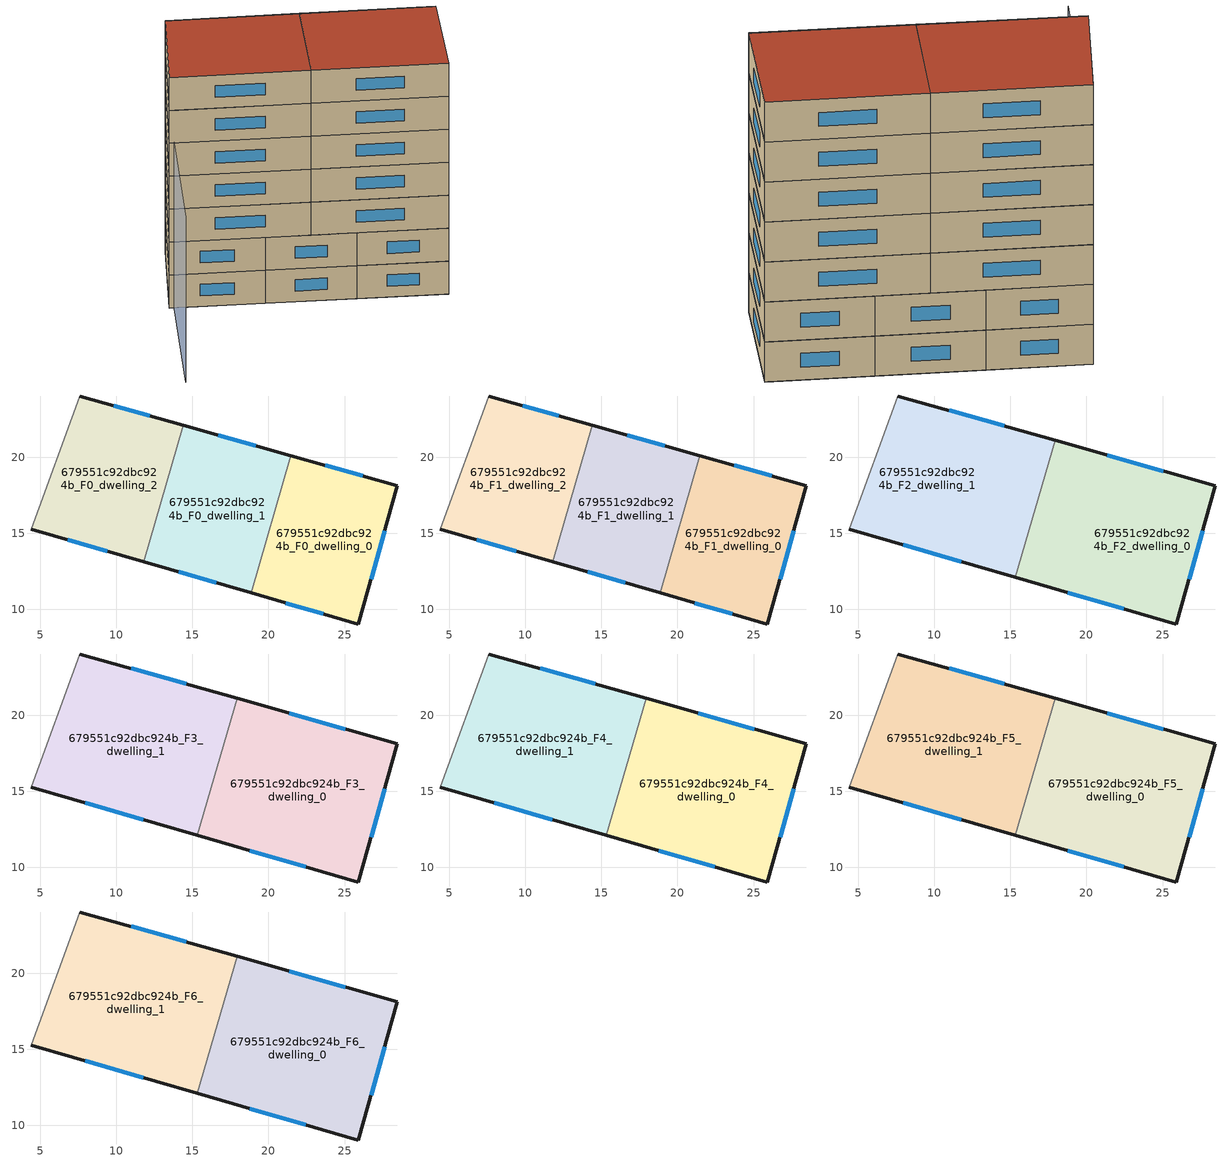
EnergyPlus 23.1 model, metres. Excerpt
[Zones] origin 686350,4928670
679551c92dbc924b_F0_dwelling_0
 floor ground (EU_floor_Construction): 25.91,9.03 28.48,18.12 21.47,20.1 18.86,11.07 z0
 wall outside (EU_wall_Construction): 21.47,20.1 28.48,18.12 25.91,9.03 18.86,11.07 z0:3
 wall to 679551c92dbc924b_F0_dwelling_1 (EU_wall_Construction): 18.86,11.07 21.47,20.1 z0:3
 window (EU_Window_Construction): 23.75,19.46 26.2,18.76 / 27.64,15.16 26.74,11.99 / 23.61,9.69 21.15,10.41 z0.98:2.02
679551c92dbc924b_F0_dwelling_1
 floor ground (EU_floor_Construction): 18.86,11.07 21.47,20.1 14.4,22.1 11.8,13.12 z0
 wall outside (EU_wall_Construction): 14.4,22.1 21.47,20.1 / 18.86,11.07 11.8,13.12 z0:3
 wall to 679551c92dbc924b_F0_dwelling_2 (EU_wall_Construction): 11.8,13.12 14.4,22.1 z0:3
 window (EU_Window_Construction): 16.7,21.45 19.17,20.75 / 16.56,11.74 14.09,12.45 z0.98:2.02
679551c92dbc924b_F0_dwelling_2
 floor ground (EU_floor_Construction): 11.8,13.12 14.4,22.1 7.61,24.02 4.4,15.26 z0
 wall outside (EU_wall_Construction): 7.61,24.02 14.4,22.1 / 11.8,13.12 4.4,15.26 z0:3
 wall adiabatic (EU_wall_Construction): 4.4,15.26 7.61,24.02 z0:3
 window (EU_Window_Construction): 9.82,23.39 12.19,22.72 / 9.39,13.81 6.8,14.56 z0.98:2.02
679551c92dbc924b_F1_dwelling_0
 floor to 679551c92dbc924b_F0_dwelling_0 (EU_floor_Construction): 25.91,9.03 28.48,18.12 21.47,20.1 18.86,11.07 z3
 wall outside (EU_wall_Construction): 21.47,20.1 28.48,18.12 25.91,9.03 18.86,11.07 z3:6
 wall to 679551c92dbc924b_F1_dwelling_1 (EU_wall_Construction): 18.86,11.07 21.47,20.1 z3:6
 window (EU_Window_Construction): 23.75,19.46 26.2,18.76 / 27.64,15.16 26.74,11.99 / 23.61,9.69 21.15,10.41 z3.98:5.02
679551c92dbc924b_F1_dwelling_1
 floor to 679551c92dbc924b_F0_dwelling_1 (EU_floor_Construction): 18.86,11.07 21.47,20.1 14.4,22.1 11.8,13.12 z3
 wall outside (EU_wall_Construction): 14.4,22.1 21.47,20.1 / 18.86,11.07 11.8,13.12 z3:6
 wall to 679551c92dbc924b_F1_dwelling_2 (EU_wall_Construction): 11.8,13.12 14.4,22.1 z3:6
 window (EU_Window_Construction): 16.7,21.45 19.17,20.75 / 16.56,11.74 14.09,12.45 z3.98:5.02
679551c92dbc924b_F1_dwelling_2
 floor to 679551c92dbc924b_F0_dwelling_2 (EU_floor_Construction): 11.8,13.12 14.4,22.1 7.61,24.02 4.4,15.26 z3
 wall outside (EU_wall_Construction): 7.61,24.02 14.4,22.1 / 11.8,13.12 4.4,15.26 z3:6
 wall adiabatic (EU_wall_Construction): 4.4,15.26 7.61,24.02 z3:6
 window (EU_Window_Construction): 9.82,23.39 12.19,22.72 / 9.39,13.81 6.8,14.56 z3.98:5.02
679551c92dbc924b_F2_dwelling_0
 floor to 679551c92dbc924b_F1_dwelling_0 (EU_floor_Construction): 25.91,9.03 28.48,18.12 21.47,20.1 18.86,11.07 z6
 floor to 679551c92dbc924b_F1_dwelling_1 (EU_floor_Construction): 18.86,11.07 21.47,20.1 17.94,21.1 15.33,12.09 z6
 wall outside (EU_wall_Construction): 17.94,21.1 28.48,18.12 25.91,9.03 15.33,12.09 z6:9
 wall to 679551c92dbc924b_F2_dwelling_1 (EU_wall_Construction): 15.33,12.09 17.94,21.1 z6:9
 window (EU_Window_Construction): 22.47,10.03 18.77,11.1 / 21.37,20.13 25.05,19.09 / 27.64,15.16 26.74,11.99 z6.98:8.02
679551c92dbc924b_F2_dwelling_1
 floor to 679551c92dbc924b_F1_dwelling_1 (EU_floor_Construction): 15.33,12.09 17.94,21.1 14.4,22.1 11.8,13.12 z6
 floor to 679551c92dbc924b_F1_dwelling_2 (EU_floor_Construction): 11.8,13.12 14.4,22.1 7.61,24.02 4.4,15.26 z6
 wall outside (EU_wall_Construction): 7.61,24.02 17.94,21.1 / 15.33,12.09 4.4,15.26 z6:9
 wall adiabatic (EU_wall_Construction): 4.4,15.26 7.61,24.02 z6:9
 window (EU_Window_Construction): 10.97,23.07 14.58,22.05 / 11.78,13.12 7.95,14.23 z6.98:8.02
679551c92dbc924b_F3_dwelling_0
 floor to 679551c92dbc924b_F2_dwelling_0 (EU_floor_Construction): 25.91,9.03 28.48,18.12 17.94,21.1 15.33,12.09 z9
 wall outside (EU_wall_Construction): 17.94,21.1 28.48,18.12 25.91,9.03 15.33,12.09 z9:12
 wall to 679551c92dbc924b_F3_dwelling_1 (EU_wall_Construction): 15.33,12.09 17.94,21.1 z9:12
 window (EU_Window_Construction): 22.47,10.03 18.77,11.1 / 21.37,20.13 25.05,19.09 / 27.64,15.16 26.74,11.99 z9.98:11.02
679551c92dbc924b_F3_dwelling_1
 floor to 679551c92dbc924b_F2_dwelling_1 (EU_floor_Construction): 15.33,12.09 17.94,21.1 7.61,24.02 4.4,15.26 z9
 wall outside (EU_wall_Construction): 7.61,24.02 17.94,21.1 / 15.33,12.09 4.4,15.26 z9:12
 wall adiabatic (EU_wall_Construction): 4.4,15.26 7.61,24.02 z9:12
 window (EU_Window_Construction): 10.97,23.07 14.58,22.05 / 11.78,13.12 7.95,14.23 z9.98:11.02
679551c92dbc924b_F4_dwelling_0
 floor to 679551c92dbc924b_F3_dwelling_0 (EU_floor_Construction): 25.91,9.03 28.48,18.12 17.94,21.1 15.33,12.09 z12
 wall outside (EU_wall_Construction): 17.94,21.1 28.48,18.12 25.91,9.03 15.33,12.09 z12:15
 wall to 679551c92dbc924b_F4_dwelling_1 (EU_wall_Construction): 15.33,12.09 17.94,21.1 z12:15
 window (EU_Window_Construction): 22.47,10.03 18.77,11.1 / 21.37,20.13 25.05,19.09 / 27.64,15.16 26.74,11.99 z12.98:14.02
679551c92dbc924b_F4_dwelling_1
 floor to 679551c92dbc924b_F3_dwelling_1 (EU_floor_Construction): 15.33,12.09 17.94,21.1 7.61,24.02 4.4,15.26 z12
 wall outside (EU_wall_Construction): 7.61,24.02 17.94,21.1 / 15.33,12.09 4.4,15.26 z12:15
 wall adiabatic (EU_wall_Construction): 4.4,15.26 7.61,24.02 z12:15
 window (EU_Window_Construction): 10.97,23.07 14.58,22.05 / 11.78,13.12 7.95,14.23 z12.98:14.02
679551c92dbc924b_F5_dwelling_0
 floor to 679551c92dbc924b_F4_dwelling_0 (EU_floor_Construction): 25.91,9.03 28.48,18.12 17.94,21.1 15.33,12.09 z15
 wall outside (EU_wall_Construction): 17.94,21.1 28.48,18.12 25.91,9.03 15.33,12.09 z15:18
 wall to 679551c92dbc924b_F5_dwelling_1 (EU_wall_Construction): 15.33,12.09 17.94,21.1 z15:18
 window (EU_Window_Construction): 22.47,10.03 18.77,11.1 / 21.37,20.13 25.05,19.09 / 27.64,15.16 26.74,11.99 z15.98:17.02
679551c92dbc924b_F5_dwelling_1
 floor to 679551c92dbc924b_F4_dwelling_1 (EU_floor_Construction): 15.33,12.09 17.94,21.1 7.61,24.02 4.4,15.26 z15
 wall outside (EU_wall_Construction): 7.61,24.02 17.94,21.1 / 15.33,12.09 4.4,15.26 z15:18
 wall adiabatic (EU_wall_Construction): 4.4,15.26 7.61,24.02 z15:18
 window (EU_Window_Construction): 10.97,23.07 14.58,22.05 / 11.78,13.12 7.95,14.23 z15.98:17.02
679551c92dbc924b_F6_dwelling_0
 floor to 679551c92dbc924b_F5_dwelling_0 (EU_floor_Construction): 25.91,9.03 28.48,18.12 17.94,21.1 15.33,12.09 z18
 wall outside (EU_wall_Construction): 17.94,21.1 28.48,18.12 25.91,9.03 15.33,12.09 z18:21
 wall to 679551c92dbc924b_F6_dwelling_1 (EU_wall_Construction): 15.33,12.09 17.94,21.1 z18:21
 window (EU_Window_Construction): 22.47,10.03 18.77,11.1 / 21.37,20.13 25.05,19.09 / 27.64,15.16 26.74,11.99 z18.98:20.02
 roof outside (EU_roof_Construction): 28.48,18.12 25.91,9.03 15.33,12.09 17.94,21.1 z21
679551c92dbc924b_F6_dwelling_1
 floor to 679551c92dbc924b_F5_dwelling_1 (EU_floor_Construction): 15.33,12.09 17.94,21.1 7.61,24.02 4.4,15.26 z18
 wall outside (EU_wall_Construction): 7.61,24.02 17.94,21.1 / 15.33,12.09 4.4,15.26 z18:21
 wall adiabatic (EU_wall_Construction): 4.4,15.26 7.61,24.02 z18:21
 window (EU_Window_Construction): 10.97,23.07 14.58,22.05 / 11.78,13.12 7.95,14.23 z18.98:20.02
 roof outside (EU_roof_Construction): 17.94,21.1 15.33,12.09 4.4,15.26 7.61,24.02 z21
shading: 7.61,24.02 1.09,3.58 z0:15
[Building]
EU S2 Campaign: North Axis=0; Terrain=City; Solar Distribution=FullExterior
[Site:Location]
Bologna: Latitude=44.5; Longitude=11.25; Time Zone=1; Elevation=37
[SizingPeriod:WeatherFileDays]
AnnualSizingPeriod: Begin Month=1; Begin Day of Month=1; End Month=12; End Day of Month=31; Day of Week for Start Day=Monday; Use Weather File Daylight Saving Period=No; Use Weather File Rain and Snow Indicators=No
[MATERIAL]
EU_InternalMass_Material: Roughness=MediumRough; Thickness=0.1; Conductivity=1; Density=1800; Specific Heat=900; Thermal Absorptance=0.9; Solar Absorptance=0.7; Visible Absorptance=0.7
[MATERIAL:NOMASS] Roughness=MediumRough; Thermal Absorptance=0.9; Solar Absorptance=0.7; Visible Absorptance=0.7
Name | Thermal Resistance
EU_wall_NoMass | 0.905828
EU_roof_NoMass | 0.37593
EU_floor_NoMass | 0.67114
[WINDOWMATERIAL:SIMPLEGLAZINGSYSTEM]
EU_Window_SimpleGlazing: UFactor=4.52486; Solar Heat Gain Coefficient=0.85; Visible Transmittance=0.85
[CONSTRUCTION]
EU_wall_Construction: EU_wall_NoMass
EU_roof_Construction: EU_roof_NoMass
EU_floor_Construction: EU_floor_NoMass
EU_InternalMass_Construction: EU_InternalMass_Material
EU_Window_Construction: EU_Window_SimpleGlazing
[ZONE] Type=1; Multiplier=1; Ceiling Height=autocalculate; Floor Area=autocalculate; Part of Total Floor Area=Yes
Name | Volume
679551c92dbc924b_F0_dwelling_0 | 206.627
679551c92dbc924b_F1_dwelling_0 | 206.628
679551c92dbc924b_F2_dwelling_0 | 309.948
679551c92dbc924b_F3_dwelling_0; 679551c92dbc924b_F4_dwelling_0; 679551c92dbc924b_F5_dwelling_0; 679551c92dbc924b_F6_dwelling_0 | 309.949
679551c92dbc924b_F0_dwelling_1 | 206.644
679551c92dbc924b_F1_dwelling_1 | 206.643
679551c92dbc924b_F2_dwelling_1 | 309.943
679551c92dbc924b_F3_dwelling_1; 679551c92dbc924b_F4_dwelling_1; 679551c92dbc924b_F5_dwelling_1; 679551c92dbc924b_F6_dwelling_1 | 309.955
679551c92dbc924b_F0_dwelling_2; 679551c92dbc924b_F1_dwelling_2 | 206.635
[INTERNALMASS] Construction=EU_InternalMass_Construction
Name | Zone or ZoneList | Surface Area
679551c92dbc924b_F0_dwelling_0_EU_InternalMass | 679551c92dbc924b_F0_dwelling_0 | 68.8756
679551c92dbc924b_F0_dwelling_1_EU_InternalMass | 679551c92dbc924b_F0_dwelling_1 | 68.8812
679551c92dbc924b_F0_dwelling_2_EU_InternalMass | 679551c92dbc924b_F0_dwelling_2 | 68.8781
679551c92dbc924b_F1_dwelling_0_EU_InternalMass | 679551c92dbc924b_F1_dwelling_0 | 68.8756
679551c92dbc924b_F1_dwelling_1_EU_InternalMass | 679551c92dbc924b_F1_dwelling_1 | 68.8812
679551c92dbc924b_F1_dwelling_2_EU_InternalMass | 679551c92dbc924b_F1_dwelling_2 | 68.8781
679551c92dbc924b_F2_dwelling_0_EU_InternalMass | 679551c92dbc924b_F2_dwelling_0 | 103.315
679551c92dbc924b_F2_dwelling_1_EU_InternalMass | 679551c92dbc924b_F2_dwelling_1 | 103.318
679551c92dbc924b_F3_dwelling_0_EU_InternalMass | 679551c92dbc924b_F3_dwelling_0 | 103.315
679551c92dbc924b_F3_dwelling_1_EU_InternalMass | 679551c92dbc924b_F3_dwelling_1 | 103.318
679551c92dbc924b_F4_dwelling_0_EU_InternalMass | 679551c92dbc924b_F4_dwelling_0 | 103.315
679551c92dbc924b_F4_dwelling_1_EU_InternalMass | 679551c92dbc924b_F4_dwelling_1 | 103.318
679551c92dbc924b_F5_dwelling_0_EU_InternalMass | 679551c92dbc924b_F5_dwelling_0 | 103.315
679551c92dbc924b_F5_dwelling_1_EU_InternalMass | 679551c92dbc924b_F5_dwelling_1 | 103.318
679551c92dbc924b_F6_dwelling_0_EU_InternalMass | 679551c92dbc924b_F6_dwelling_0 | 103.315
679551c92dbc924b_F6_dwelling_1_EU_InternalMass | 679551c92dbc924b_F6_dwelling_1 | 103.318
[OTHEREQUIPMENT] Fuel Type=Electricity; Design Level Calculation Method=Watts/Area; Power per Zone Floor Area=1; Fraction Latent=0; Fraction Radiant=0; Fraction Lost=0; Carbon Dioxide Generation Rate=0; EndUse Subcategory=EU_Step8_InternalGains
Name | Zone or ZoneList or Space or SpaceList | Schedule
EU_Step8_InternalGain_679551c92dbc924b_F0_dwelling_0_f000 | 679551c92dbc924b_F0_dwelling_0 | EU_Step8_GainSchedule_679551c92dbc924b_F0_dwelling_0_f000
EU_Step8_InternalGain_679551c92dbc924b_F0_dwelling_1_f000 | 679551c92dbc924b_F0_dwelling_1 | EU_Step8_GainSchedule_679551c92dbc924b_F0_dwelling_1_f000
EU_Step8_InternalGain_679551c92dbc924b_F0_dwelling_2_f000 | 679551c92dbc924b_F0_dwelling_2 | EU_Step8_GainSchedule_679551c92dbc924b_F0_dwelling_2_f000
EU_Step8_InternalGain_679551c92dbc924b_F1_dwelling_0_f000 | 679551c92dbc924b_F1_dwelling_0 | EU_Step8_GainSchedule_679551c92dbc924b_F1_dwelling_0_f000
EU_Step8_InternalGain_679551c92dbc924b_F1_dwelling_1_f000 | 679551c92dbc924b_F1_dwelling_1 | EU_Step8_GainSchedule_679551c92dbc924b_F1_dwelling_1_f000
EU_Step8_InternalGain_679551c92dbc924b_F1_dwelling_2_f000 | 679551c92dbc924b_F1_dwelling_2 | EU_Step8_GainSchedule_679551c92dbc924b_F1_dwelling_2_f000
EU_Step8_InternalGain_679551c92dbc924b_F2_dwelling_0_f000 | 679551c92dbc924b_F2_dwelling_0 | EU_Step8_GainSchedule_679551c92dbc924b_F2_dwelling_0_f000
EU_Step8_InternalGain_679551c92dbc924b_F2_dwelling_1_f000 | 679551c92dbc924b_F2_dwelling_1 | EU_Step8_GainSchedule_679551c92dbc924b_F2_dwelling_1_f000
EU_Step8_InternalGain_679551c92dbc924b_F3_dwelling_0_f000 | 679551c92dbc924b_F3_dwelling_0 | EU_Step8_GainSchedule_679551c92dbc924b_F3_dwelling_0_f000
EU_Step8_InternalGain_679551c92dbc924b_F3_dwelling_1_f000 | 679551c92dbc924b_F3_dwelling_1 | EU_Step8_GainSchedule_679551c92dbc924b_F3_dwelling_1_f000
EU_Step8_InternalGain_679551c92dbc924b_F4_dwelling_0_f000 | 679551c92dbc924b_F4_dwelling_0 | EU_Step8_GainSchedule_679551c92dbc924b_F4_dwelling_0_f000
EU_Step8_InternalGain_679551c92dbc924b_F4_dwelling_1_f000 | 679551c92dbc924b_F4_dwelling_1 | EU_Step8_GainSchedule_679551c92dbc924b_F4_dwelling_1_f000
EU_Step8_InternalGain_679551c92dbc924b_F5_dwelling_0_f000 | 679551c92dbc924b_F5_dwelling_0 | EU_Step8_GainSchedule_679551c92dbc924b_F5_dwelling_0_f000
EU_Step8_InternalGain_679551c92dbc924b_F5_dwelling_1_f000 | 679551c92dbc924b_F5_dwelling_1 | EU_Step8_GainSchedule_679551c92dbc924b_F5_dwelling_1_f000
EU_Step8_InternalGain_679551c92dbc924b_F6_dwelling_0_f000 | 679551c92dbc924b_F6_dwelling_0 | EU_Step8_GainSchedule_679551c92dbc924b_F6_dwelling_0_f000
EU_Step8_InternalGain_679551c92dbc924b_F6_dwelling_1_f000 | 679551c92dbc924b_F6_dwelling_1 | EU_Step8_GainSchedule_679551c92dbc924b_F6_dwelling_1_f000
[ZONEVENTILATION:DESIGNFLOWRATE] Schedule=EU_AlwaysOn; Design Flow Rate Calculation Method=AirChanges/Hour; Air Changes per Hour=0.73129; Ventilation Type=Natural; Fan Pressure Rise=0; Fan Total Efficiency=1; Constant Term Coefficient=1; Temperature Term Coefficient=0; Velocity Term Coefficient=0; Velocity Squared Term Coefficient=0; Minimum Indoor Temperature=-100; Maximum Indoor Temperature=100; Delta Temperature=-100; Minimum Outdoor Temperature=-100; Maximum Outdoor Temperature=100; Maximum Wind Speed=40
Name | Zone or ZoneList or Space or SpaceList
EU_ConstantAir_679551c92dbc924b_F0_dwelling_0 | 679551c92dbc924b_F0_dwelling_0
EU_ConstantAir_679551c92dbc924b_F0_dwelling_1 | 679551c92dbc924b_F0_dwelling_1
EU_ConstantAir_679551c92dbc924b_F0_dwelling_2 | 679551c92dbc924b_F0_dwelling_2
EU_ConstantAir_679551c92dbc924b_F1_dwelling_0 | 679551c92dbc924b_F1_dwelling_0
EU_ConstantAir_679551c92dbc924b_F1_dwelling_1 | 679551c92dbc924b_F1_dwelling_1
EU_ConstantAir_679551c92dbc924b_F1_dwelling_2 | 679551c92dbc924b_F1_dwelling_2
EU_ConstantAir_679551c92dbc924b_F2_dwelling_0 | 679551c92dbc924b_F2_dwelling_0
EU_ConstantAir_679551c92dbc924b_F2_dwelling_1 | 679551c92dbc924b_F2_dwelling_1
EU_ConstantAir_679551c92dbc924b_F3_dwelling_0 | 679551c92dbc924b_F3_dwelling_0
EU_ConstantAir_679551c92dbc924b_F3_dwelling_1 | 679551c92dbc924b_F3_dwelling_1
EU_ConstantAir_679551c92dbc924b_F4_dwelling_0 | 679551c92dbc924b_F4_dwelling_0
EU_ConstantAir_679551c92dbc924b_F4_dwelling_1 | 679551c92dbc924b_F4_dwelling_1
EU_ConstantAir_679551c92dbc924b_F5_dwelling_0 | 679551c92dbc924b_F5_dwelling_0
EU_ConstantAir_679551c92dbc924b_F5_dwelling_1 | 679551c92dbc924b_F5_dwelling_1
EU_ConstantAir_679551c92dbc924b_F6_dwelling_0 | 679551c92dbc924b_F6_dwelling_0
EU_ConstantAir_679551c92dbc924b_F6_dwelling_1 | 679551c92dbc924b_F6_dwelling_1
[HVACTEMPLATE:THERMOSTAT] Constant Heating Setpoint=20; Constant Cooling Setpoint=50
EU_HeatOnly_679551c92dbc924b_F0_dwelling_0; EU_HeatOnly_679551c92dbc924b_F0_dwelling_1; EU_HeatOnly_679551c92dbc924b_F0_dwelling_2; EU_HeatOnly_679551c92dbc924b_F1_dwelling_0; EU_HeatOnly_679551c92dbc924b_F1_dwelling_1; EU_HeatOnly_679551c92dbc924b_F1_dwelling_2; EU_HeatOnly_679551c92dbc924b_F2_dwelling_0; EU_HeatOnly_679551c92dbc924b_F2_dwelling_1; EU_HeatOnly_679551c92dbc924b_F3_dwelling_0; EU_HeatOnly_679551c92dbc924b_F3_dwelling_1; EU_HeatOnly_679551c92dbc924b_F4_dwelling_0; EU_HeatOnly_679551c92dbc924b_F4_dwelling_1; EU_HeatOnly_679551c92dbc924b_F5_dwelling_0; EU_HeatOnly_679551c92dbc924b_F5_dwelling_1; EU_HeatOnly_679551c92dbc924b_F6_dwelling_0; EU_HeatOnly_679551c92dbc924b_F6_dwelling_1
[HVACTEMPLATE:ZONE:IDEALLOADSAIRSYSTEM] System Availability Schedule=EU_AlwaysOn; Maximum Heating Supply Air Temperature=50; Minimum Cooling Supply Air Temperature=13; Maximum Heating Supply Air Humidity Ratio=0.0156; Minimum Cooling Supply Air Humidity Ratio=0.0077; Heating Limit=NoLimit; Cooling Limit=NoLimit; Heating Availability Schedule=EU_AlwaysOn; Cooling Availability Schedule=EU_CoolingOff; Dehumidification Control Type=ConstantSensibleHeatRatio; Cooling Sensible Heat Ratio=0.7; Dehumidification Setpoint=60; Humidification Control Type=None; Humidification Setpoint=30; Outdoor Air Method=None; Outdoor Air Flow Rate per Person=0.00944; Outdoor Air Flow Rate per Zone Floor Area=0; Outdoor Air Flow Rate per Zone=0; Demand Controlled Ventilation Type=None; Outdoor Air Economizer Type=NoEconomizer; Heat Recovery Type=None; Sensible Heat Recovery Effectiveness=0.7; Latent Heat Recovery Effectiveness=0.65
Name | Template Thermostat
679551c92dbc924b_F0_dwelling_0 | EU_HeatOnly_679551c92dbc924b_F0_dwelling_0
679551c92dbc924b_F0_dwelling_1 | EU_HeatOnly_679551c92dbc924b_F0_dwelling_1
679551c92dbc924b_F0_dwelling_2 | EU_HeatOnly_679551c92dbc924b_F0_dwelling_2
679551c92dbc924b_F1_dwelling_0 | EU_HeatOnly_679551c92dbc924b_F1_dwelling_0
679551c92dbc924b_F1_dwelling_1 | EU_HeatOnly_679551c92dbc924b_F1_dwelling_1
679551c92dbc924b_F1_dwelling_2 | EU_HeatOnly_679551c92dbc924b_F1_dwelling_2
679551c92dbc924b_F2_dwelling_0 | EU_HeatOnly_679551c92dbc924b_F2_dwelling_0
679551c92dbc924b_F2_dwelling_1 | EU_HeatOnly_679551c92dbc924b_F2_dwelling_1
679551c92dbc924b_F3_dwelling_0 | EU_HeatOnly_679551c92dbc924b_F3_dwelling_0
679551c92dbc924b_F3_dwelling_1 | EU_HeatOnly_679551c92dbc924b_F3_dwelling_1
679551c92dbc924b_F4_dwelling_0 | EU_HeatOnly_679551c92dbc924b_F4_dwelling_0
679551c92dbc924b_F4_dwelling_1 | EU_HeatOnly_679551c92dbc924b_F4_dwelling_1
679551c92dbc924b_F5_dwelling_0 | EU_HeatOnly_679551c92dbc924b_F5_dwelling_0
679551c92dbc924b_F5_dwelling_1 | EU_HeatOnly_679551c92dbc924b_F5_dwelling_1
679551c92dbc924b_F6_dwelling_0 | EU_HeatOnly_679551c92dbc924b_F6_dwelling_0
679551c92dbc924b_F6_dwelling_1 | EU_HeatOnly_679551c92dbc924b_F6_dwelling_1
[SIZING:ZONE] Zone Cooling Design Supply Air Temperature Input Method=SupplyAirTemperature; Zone Cooling Design Supply Air Temperature=13; Zone Heating Design Supply Air Temperature Input Method=SupplyAirTemperature; Zone Heating Design Supply Air Temperature=50; Zone Cooling Design Supply Air Humidity Ratio=0.008; Zone Heating Design Supply Air Humidity Ratio=0.008; Cooling Design Air Flow Method=DesignDay; Cooling Design Air Flow Rate=0; Cooling Minimum Air Flow per Zone Floor Area=0.000762; Cooling Minimum Air Flow=0; Cooling Minimum Air Flow Fraction=0.2; Heating Design Air Flow Method=DesignDay; Heating Design Air Flow Rate=0; Heating Maximum Air Flow per Zone Floor Area=0.002032; Heating Maximum Air Flow=0.141576; Heating Maximum Air Flow Fraction=0.3; Account for Dedicated Outdoor Air System=No; Dedicated Outdoor Air System Control Strategy=NeutralSupplyAir; Dedicated Outdoor Air Low Setpoint Temperature for Design=autosize; Dedicated Outdoor Air High Setpoint Temperature for Design=autosize; Zone Load Sizing Method=Sensible Load Only No Latent Load; Zone Latent Cooling Design Supply Air Humidity Ratio Input Method=HumidityRatioDifference; Zone Cooling Design Supply Air Humidity Ratio Difference=0.005; Zone Latent Heating Design Supply Air Humidity Ratio Input Method=HumidityRatioDifference; Zone Humidification Design Supply Air Humidity Ratio Difference=0.005
679551c92dbc924b_F0_dwelling_0; 679551c92dbc924b_F0_dwelling_1; 679551c92dbc924b_F0_dwelling_2; 679551c92dbc924b_F1_dwelling_0; 679551c92dbc924b_F1_dwelling_1; 679551c92dbc924b_F1_dwelling_2; 679551c92dbc924b_F2_dwelling_0; 679551c92dbc924b_F2_dwelling_1; 679551c92dbc924b_F3_dwelling_0; 679551c92dbc924b_F3_dwelling_1; 679551c92dbc924b_F4_dwelling_0; 679551c92dbc924b_F4_dwelling_1; 679551c92dbc924b_F5_dwelling_0; 679551c92dbc924b_F5_dwelling_1; 679551c92dbc924b_F6_dwelling_0; 679551c92dbc924b_F6_dwelling_1
[SCHEDULE:CONSTANT]
Name | Hourly Value
EU_AlwaysOn | 1
EU_CoolingOff | 0
[SCHEDULE:FILE] Column Number=1; Rows to Skip at Top=0; Number of Hours of Data=8760; Column Separator=Comma; Interpolate to Timestep=No; Minutes per Item=60; Adjust Schedule for Daylight Savings=Yes
Name | File
EU_Step8_GainSchedule_679551c92dbc924b_F0_dwelling_0_f000 | ../../schedules/679551c92dbc924b/679551c92dbc924b_F0_dwelling_0_f000_gain.csv
EU_Step8_GainSchedule_679551c92dbc924b_F0_dwelling_1_f000 | ../../schedules/679551c92dbc924b/679551c92dbc924b_F0_dwelling_1_f000_gain.csv
EU_Step8_GainSchedule_679551c92dbc924b_F0_dwelling_2_f000 | ../../schedules/679551c92dbc924b/679551c92dbc924b_F0_dwelling_2_f000_gain.csv
EU_Step8_GainSchedule_679551c92dbc924b_F1_dwelling_0_f000 | ../../schedules/679551c92dbc924b/679551c92dbc924b_F1_dwelling_0_f000_gain.csv
EU_Step8_GainSchedule_679551c92dbc924b_F1_dwelling_1_f000 | ../../schedules/679551c92dbc924b/679551c92dbc924b_F1_dwelling_1_f000_gain.csv
EU_Step8_GainSchedule_679551c92dbc924b_F1_dwelling_2_f000 | ../../schedules/679551c92dbc924b/679551c92dbc924b_F1_dwelling_2_f000_gain.csv
EU_Step8_GainSchedule_679551c92dbc924b_F2_dwelling_0_f000 | ../../schedules/679551c92dbc924b/679551c92dbc924b_F2_dwelling_0_f000_gain.csv
EU_Step8_GainSchedule_679551c92dbc924b_F2_dwelling_1_f000 | ../../schedules/679551c92dbc924b/679551c92dbc924b_F2_dwelling_1_f000_gain.csv
EU_Step8_GainSchedule_679551c92dbc924b_F3_dwelling_0_f000 | ../../schedules/679551c92dbc924b/679551c92dbc924b_F3_dwelling_0_f000_gain.csv
EU_Step8_GainSchedule_679551c92dbc924b_F3_dwelling_1_f000 | ../../schedules/679551c92dbc924b/679551c92dbc924b_F3_dwelling_1_f000_gain.csv
EU_Step8_GainSchedule_679551c92dbc924b_F4_dwelling_0_f000 | ../../schedules/679551c92dbc924b/679551c92dbc924b_F4_dwelling_0_f000_gain.csv
EU_Step8_GainSchedule_679551c92dbc924b_F4_dwelling_1_f000 | ../../schedules/679551c92dbc924b/679551c92dbc924b_F4_dwelling_1_f000_gain.csv
EU_Step8_GainSchedule_679551c92dbc924b_F5_dwelling_0_f000 | ../../schedules/679551c92dbc924b/679551c92dbc924b_F5_dwelling_0_f000_gain.csv
EU_Step8_GainSchedule_679551c92dbc924b_F5_dwelling_1_f000 | ../../schedules/679551c92dbc924b/679551c92dbc924b_F5_dwelling_1_f000_gain.csv
EU_Step8_GainSchedule_679551c92dbc924b_F6_dwelling_0_f000 | ../../schedules/679551c92dbc924b/679551c92dbc924b_F6_dwelling_0_f000_gain.csv
EU_Step8_GainSchedule_679551c92dbc924b_F6_dwelling_1_f000 | ../../schedules/679551c92dbc924b/679551c92dbc924b_F6_dwelling_1_f000_gain.csv
